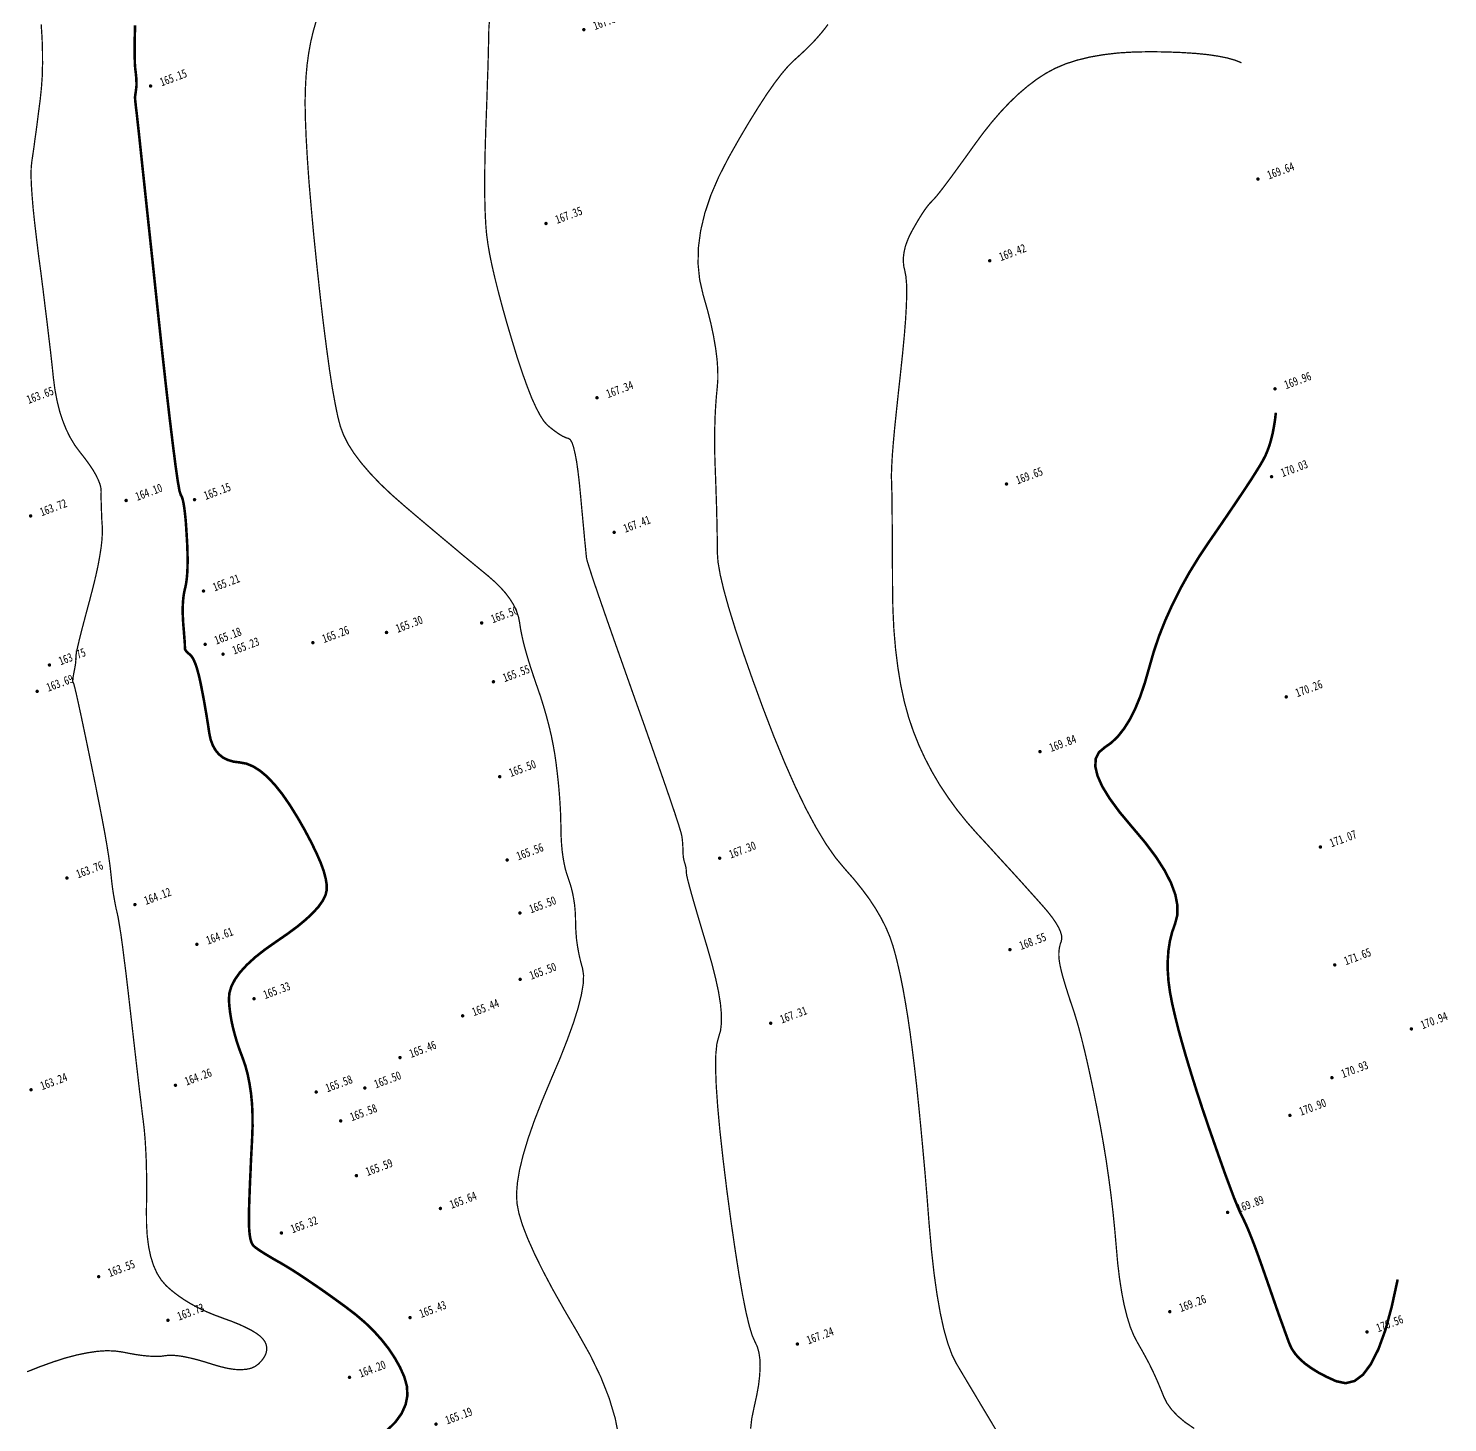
# Model space of a CAD drawing. Header units: millimetres. Extents: x -1471591 to 944464, y -468930 to 547002.
# Drawn here: x 607174 to 773413, y 20590 to 183835 of the extents above; entities that cross this region are included whole.
import ezdxf
from ezdxf.enums import TextEntityAlignment as Align

# ---------------------------------------------------------------- set-up
doc = ezdxf.new("R2010")
doc.units = ezdxf.units.MM
doc.header["$LTSCALE"] = 10
doc.layers.add('DGX', color=252, linetype='Continuous')
doc.layers.add('GCD', color=252, linetype='Continuous')
doc.styles.add('宋体', font='', dxfattribs={"height": 1.25, "bigfont": 'hztxt.shx'})
doc.styles.get('宋体').set_extended_font_data('SimSun')

# ---------------------------------------------------------------- blocks, each defined once
blk = doc.blocks.new('GC200')
at = {"layer": 'GCD', "const_width": 0.2, "flags": 128}
blk.add_lwpolyline([(-0.1, 0, 1), (0.1, 0, 1)], format="xyb", close=True, dxfattribs=at)
blk = doc.blocks.new('地形')
at = {"layer": 'DGX', "color": 252, "linetype": 'Continuous', "flags": 128}
for points, const_width in [([(212.08, 81.62), (211.62, 80.08), (211.12, 78.61), (210.6, 77.2), (210.06, 75.86), (209.48, 74.59), (208.87, 73.37), (208.27, 72.24), (207.72, 71.19), (207.21, 70.23), (206.74, 69.37), (206.33, 68.59), (205.95, 67.9), (205.62, 67.3), (205.34, 66.79), (205.07, 66.22), (204.76, 65.44), (204.43, 64.46), (204.07, 63.26), (203.67, 61.85), (203.25, 60.23), (202.8, 58.4), (202.31, 56.37), (201.83, 54.27), (201.36, 52.28), (200.9, 50.38), (200.47, 48.58), (200.05, 46.87), (199.66, 45.26), (199.28, 43.75), (198.91, 42.33), (198.6, 40.99), (198.38, 39.71), (198.23, 38.47), (198.18, 37.29), (198.2, 36.16), (198.31, 35.09), (198.5, 34.07), (198.78, 33.1), (199.07, 32.19), (199.3, 31.36), (199.48, 30.6), (199.59, 29.92), (199.65, 29.3), (199.66, 28.77), (199.6, 28.3), (199.49, 27.91), (199.34, 27.54), (199.19, 27.13), (199.04, 26.7), (198.88, 26.23), (198.71, 25.72), (198.53, 25.19), (198.35, 24.62), (198.17, 24.01), (197.93, 23.35), (197.61, 22.61), (197.19, 21.78), (196.68, 20.88), (196.09, 19.89), (195.4, 18.82), (194.61, 17.66), (193.74, 16.42), (192.88, 15.22), (192.13, 14.16), (191.48, 13.24), (190.95, 12.46), (190.53, 11.83), (190.22, 11.35), (190.02, 11), (189.93, 10.81), (189.88, 10.67), (189.82, 10.52), (189.75, 10.36), (189.66, 10.17), (189.55, 9.97), (189.43, 9.76), (189.29, 9.53), (189.14, 9.28), (188.99, 9.04), (188.86, 8.82), (188.76, 8.63), (188.68, 8.47), (188.62, 8.33), (188.58, 8.22), (188.57, 8.14), (188.59, 8.08), (188.59, 7.89), (188.54, 7.4), (188.44, 6.62), (188.29, 5.55), (188.09, 4.18), (187.84, 2.52), (187.54, 0.56), (187.19, -1.69), (186.83, -3.99), (186.49, -6.07), (186.18, -7.94), (185.89, -9.6), (185.62, -11.04), (185.37, -12.28), (185.15, -13.3), (184.95, -14.11), (184.77, -14.81), (184.6, -15.47), (184.45, -16.11), (184.32, -16.73), (184.21, -17.31), (184.11, -17.87), (184.02, -18.41), (183.96, -18.92), (183.87, -19.52), (183.71, -20.34), (183.5, -21.39), (183.22, -22.65), (182.87, -24.13), (182.47, -25.83), (182, -27.75), (181.47, -29.88), (180.93, -32.05), (180.43, -34.06), (179.97, -35.91), (179.55, -37.61), (179.17, -39.14), (178.84, -40.52), (178.54, -41.74), (178.29, -42.8), (178.04, -43.82), (177.74, -44.9), (177.39, -46.04), (177, -47.26), (176.56, -48.53), (176.07, -49.88), (175.54, -51.28), (174.97, -52.76), (174.43, -54.22), (174.01, -55.58), (173.71, -56.86), (173.53, -58.04), (173.48, -59.13), (173.54, -60.12), (173.73, -61.03), (174.03, -61.84), (174.43, -62.6), (174.89, -63.35), (175.41, -64.1), (175.99, -64.84), (176.64, -65.58), (177.34, -66.31), (178.11, -67.03), (178.94, -67.75), (179.75, -68.44), (180.46, -69.09), (181.06, -69.7), (181.57, -70.26), (181.97, -70.77), (182.27, -71.24), (182.47, -71.66), (182.57, -72.04), (182.59, -72.39), (182.54, -72.71), (182.43, -73.02), (182.26, -73.3), (182.03, -73.56), (181.73, -73.8), (181.38, -74.02), (180.96, -74.22), (180.48, -74.36), (179.96, -74.39), (179.4, -74.31), (178.78, -74.13), (178.12, -73.85), (177.42, -73.46), (176.67, -72.96), (175.87, -72.36), (175.08, -71.74), (174.34, -71.2), (173.65, -70.73), (173.02, -70.33), (172.44, -70.01), (171.92, -69.76), (171.45, -69.58), (171.03, -69.48), (170.62, -69.39), (170.16, -69.24), (169.67, -69.05), (169.13, -68.81), (168.55, -68.52), (167.92, -68.18), (167.26, -67.79), (166.55, -67.35), (165.76, -66.92), (164.85, -66.54), (163.82, -66.23), (162.66, -65.98), (161.39, -65.78), (160, -65.64), (158.49, -65.57), (156.86, -65.55), (155.24, -65.58)], 0.15), ([(222.33, 77.63), (221.76, 76.21), (221.31, 75.02), (220.96, 74.07), (220.71, 73.35), (220.57, 72.85), (220.49, 72.49), (220.4, 72.16), (220.32, 71.85), (220.23, 71.58), (220.15, 71.33), (220.07, 71.1), (219.99, 70.91), (219.9, 70.74), (219.83, 70.59), (219.75, 70.46), (219.69, 70.33), (219.63, 70.22), (219.57, 70.12), (219.53, 70.03), (219.48, 69.95), (219.45, 69.89), (219.41, 69.81), (219.37, 69.71), (219.33, 69.59), (219.28, 69.43), (219.23, 69.25), (219.18, 69.04), (219.12, 68.8), (219.05, 68.54), (218.91, 67.94), (218.6, 66.72), (218.13, 64.87), (217.49, 62.4), (216.69, 59.29), (215.73, 55.56), (214.61, 51.19), (213.32, 46.2), (212.04, 41.21), (210.94, 36.87), (210.02, 33.17), (209.28, 30.11), (208.71, 27.69), (208.32, 25.91), (208.11, 24.77), (208.08, 24.28), (208.12, 24.05), (208.11, 23.71), (208.05, 23.27), (207.94, 22.71), (207.78, 22.05), (207.58, 21.28), (207.32, 20.4), (207.02, 19.42), (206.71, 18.42), (206.4, 17.51), (206.1, 16.69), (205.81, 15.95), (205.53, 15.31), (205.26, 14.75), (205, 14.28), (204.75, 13.89), (204.51, 13.53), (204.28, 13.14), (204.06, 12.71), (203.84, 12.23), (203.63, 11.73), (203.43, 11.18), (203.24, 10.6), (203.05, 9.98), (202.88, 9.37), (202.73, 8.85), (202.6, 8.4), (202.49, 8.02), (202.4, 7.72), (202.32, 7.49), (202.27, 7.34), (202.23, 7.26), (202.22, 7.21), (202.22, 7.15), (202.23, 7.06), (202.26, 6.95), (202.31, 6.83), (202.37, 6.69), (202.45, 6.53), (202.55, 6.35), (202.64, 6.13), (202.71, 5.85), (202.74, 5.51), (202.76, 5.11), (202.74, 4.65), (202.7, 4.13), (202.64, 3.55), (202.55, 2.91), (202.44, 2.23), (202.32, 1.53), (202.2, 0.81), (202.06, 0.08), (201.92, -0.67), (201.77, -1.43), (201.61, -2.21), (201.44, -3.01), (201.32, -3.79), (201.32, -4.5), (201.42, -5.16), (201.63, -5.75), (201.95, -6.28), (202.39, -6.74), (202.93, -7.15), (203.58, -7.49), (204.27, -7.9), (204.9, -8.49), (205.48, -9.26), (206.02, -10.22), (206.5, -11.37), (206.94, -12.7), (207.32, -14.21), (207.66, -15.91), (207.94, -17.62), (208.14, -19.17), (208.27, -20.56), (208.34, -21.79), (208.33, -22.86), (208.24, -23.76), (208.09, -24.51), (207.86, -25.09), (207.52, -25.59), (206.99, -26.07), (206.3, -26.54), (205.43, -26.99), (204.38, -27.43), (203.17, -27.85), (201.77, -28.25), (200.21, -28.64), (198.64, -29.05), (197.26, -29.49), (196.05, -29.98), (195.01, -30.51), (194.16, -31.08), (193.48, -31.69), (192.98, -32.35), (192.66, -33.04), (192.44, -33.78), (192.25, -34.55), (192.09, -35.36), (191.96, -36.2), (191.87, -37.08), (191.8, -37.99), (191.77, -38.94), (191.77, -39.92), (191.75, -40.94), (191.65, -42.01), (191.47, -43.11), (191.23, -44.26), (190.91, -45.45), (190.51, -46.68), (190.04, -47.95), (189.49, -49.27), (188.93, -50.56), (188.4, -51.78), (187.92, -52.92), (187.46, -53.99), (187.05, -54.97), (186.67, -55.88), (186.33, -56.71), (186.03, -57.46), (185.77, -58.14), (185.56, -58.75), (185.39, -59.3), (185.27, -59.78), (185.19, -60.2), (185.17, -60.55), (185.19, -60.83), (185.25, -61.05), (185.36, -61.26), (185.52, -61.51), (185.73, -61.81), (185.98, -62.15), (186.28, -62.54), (186.62, -62.97), (187.01, -63.45), (187.45, -63.97), (187.93, -64.56), (188.47, -65.25), (189.06, -66.04), (189.7, -66.93), (190.4, -67.91), (191.15, -68.99), (191.95, -70.18), (192.8, -71.46), (193.63, -72.78), (194.35, -74.08), (194.96, -75.37), (195.46, -76.65), (195.86, -77.91), (196.15, -79.16), (196.34, -80.39), (196.42, -81.61), (196.32, -82.76), (195.99, -83.8), (195.42, -84.72), (194.62, -85.53), (193.58, -86.22), (192.3, -86.8)], 0.3), ([(242.35, 70.63), (241.62, 69.65), (240.92, 68.6), (240.25, 67.48), (239.61, 66.29), (239, 65.03), (238.42, 63.7), (237.82, 62.2), (237.19, 60.41), (236.51, 58.34), (235.78, 55.99), (235, 53.36), (234.19, 50.45), (233.32, 47.26), (232.41, 43.78), (231.53, 40.33), (230.76, 37.2), (230.1, 34.39), (229.54, 31.91), (229.09, 29.75), (228.76, 27.91), (228.52, 26.4), (228.4, 25.22), (228.4, 24.14), (228.53, 22.97), (228.8, 21.7), (229.21, 20.33), (229.75, 18.86), (230.42, 17.29), (231.23, 15.63), (232.18, 13.86), (233.16, 12.1), (234.09, 10.45), (234.96, 8.91), (235.77, 7.48), (236.52, 6.15), (237.22, 4.94), (237.86, 3.83), (238.44, 2.83), (238.94, 1.9), (239.36, 1.01), (239.69, 0.15), (239.93, -0.67), (240.09, -1.46), (240.15, -2.21), (240.13, -2.94), (240.02, -3.62), (239.87, -4.33), (239.74, -5.11), (239.62, -5.97), (239.53, -6.89), (239.45, -7.9), (239.39, -8.98), (239.34, -10.13), (239.31, -11.35), (239.28, -12.6), (239.21, -13.82), (239.12, -15.02), (239, -16.18), (238.86, -17.32), (238.68, -18.42), (238.48, -19.5), (238.25, -20.55), (238, -21.58), (237.75, -22.58), (237.49, -23.55), (237.22, -24.5), (236.94, -25.42), (236.66, -26.31), (236.36, -27.18), (236.07, -28.02), (235.78, -28.84), (235.54, -29.62), (235.33, -30.38), (235.16, -31.11), (235.03, -31.81), (234.93, -32.47), (234.88, -33.11), (234.86, -33.73), (234.84, -34.33), (234.8, -34.93), (234.72, -35.55), (234.61, -36.17), (234.48, -36.8), (234.31, -37.44), (234.11, -38.09), (233.88, -38.74), (233.65, -39.4), (233.45, -40.06), (233.26, -40.73), (233.11, -41.41), (232.98, -42.09), (232.87, -42.78), (232.79, -43.47), (232.73, -44.16), (232.56, -44.95), (232.16, -45.89), (231.51, -47.01), (230.63, -48.29), (229.51, -49.73), (228.14, -51.34), (226.54, -53.12), (224.69, -55.06), (222.84, -57.03), (221.2, -58.86), (219.77, -60.58), (218.57, -62.16), (217.57, -63.63), (216.8, -64.96), (216.23, -66.18), (215.89, -67.26), (215.7, -68.42), (215.61, -69.83), (215.63, -71.51), (215.75, -73.45), (215.97, -75.66), (216.29, -78.12), (216.72, -80.85), (217.24, -83.84), (217.71, -86.87), (217.97, -89.71), (218.02, -92.37), (217.85, -94.85), (217.47, -97.14)], 0.15), ([(261.41, 63.61), (261.03, 62.8), (260.68, 61.91), (260.27, 60.89), (259.8, 59.72), (259.27, 58.41), (258.67, 56.97), (258.02, 55.38), (257.3, 53.65), (256.52, 51.78), (255.75, 49.9), (255.05, 48.15), (254.42, 46.52), (253.86, 45.02), (253.37, 43.65), (252.95, 42.4), (252.6, 41.27), (252.32, 40.27), (252.09, 39.25), (251.86, 38.07), (251.65, 36.73), (251.45, 35.23), (251.26, 33.56), (251.08, 31.74), (250.91, 29.75), (250.76, 27.6), (250.63, 25.48), (250.56, 23.58), (250.54, 21.9), (250.56, 20.45), (250.65, 19.21), (250.78, 18.19), (250.96, 17.4), (251.19, 16.82), (251.45, 16.38), (251.69, 15.99), (251.93, 15.63), (252.15, 15.33), (252.36, 15.06), (252.57, 14.85), (252.76, 14.67), (252.94, 14.55), (253.08, 14.35), (253.15, 13.96), (253.13, 13.39), (253.04, 12.64), (252.88, 11.7), (252.63, 10.57), (252.31, 9.26), (251.91, 7.76), (251.5, 6.26), (251.14, 4.93), (250.83, 3.78), (250.56, 2.8), (250.35, 1.99), (250.18, 1.36), (250.06, 0.91), (249.99, 0.62), (249.95, 0.19), (249.9, -0.74), (249.84, -2.15), (249.79, -4.04), (249.73, -6.42), (249.67, -9.28), (249.61, -12.63), (249.54, -16.46), (249.48, -20.3), (249.41, -23.65), (249.35, -26.53), (249.29, -28.93), (249.23, -30.85), (249.17, -32.28), (249.11, -33.24), (249.05, -33.72), (249, -33.96), (248.94, -34.19), (248.88, -34.42), (248.81, -34.64), (248.75, -34.85), (248.68, -35.06), (248.62, -35.26), (248.55, -35.45), (248.48, -35.64), (248.43, -35.82), (248.38, -36), (248.34, -36.16), (248.31, -36.33), (248.29, -36.48), (248.27, -36.63), (248.27, -36.77), (248.26, -36.91), (248.25, -37.05), (248.24, -37.19), (248.21, -37.34), (248.18, -37.48), (248.14, -37.63), (248.1, -37.78), (248.04, -37.93), (247.98, -38.2), (247.91, -38.72), (247.83, -39.48), (247.74, -40.48), (247.64, -41.73), (247.53, -43.21), (247.41, -44.94), (247.28, -46.92), (247.12, -48.91), (246.92, -50.7), (246.69, -52.29), (246.41, -53.68), (246.09, -54.86), (245.72, -55.85), (245.32, -56.63), (244.88, -57.21), (244.39, -57.9), (243.84, -59.01), (243.24, -60.53), (242.59, -62.48), (241.89, -64.84), (241.13, -67.62), (240.32, -70.83), (239.45, -74.44), (238.62, -78.07), (237.92, -81.3), (237.34, -84.12), (236.89, -86.53), (236.56, -88.55), (236.36, -90.16), (236.28, -91.37), (236.33, -92.17), (236.38, -92.81), (236.32, -93.52), (236.15, -94.3), (235.86, -95.15), (235.45, -96.08), (234.94, -97.08), (234.3, -98.15), (233.56, -99.29), (232.84, -100.43), (232.29, -101.51)], 0.15), ([(298.39, 49.3), (297.89, 48.98), (297.35, 48.66), (296.77, 48.34), (296.15, 48.02), (295.48, 47.71), (294.77, 47.39), (294.02, 47.08), (293.23, 46.77), (292.35, 46.38), (291.32, 45.81), (290.14, 45.07), (288.81, 44.16), (287.34, 43.07), (285.72, 41.82), (283.95, 40.39), (282.04, 38.79), (280.17, 37.09), (278.53, 35.38), (277.13, 33.65), (275.96, 31.91), (275.02, 30.15), (274.31, 28.37), (273.84, 26.58), (273.6, 24.77), (273.46, 23.01), (273.28, 21.36), (273.05, 19.83), (272.78, 18.42), (272.48, 17.13), (272.13, 15.95), (271.74, 14.88), (271.3, 13.94), (270.85, 13.02), (270.4, 12.04), (269.95, 11.01), (269.5, 9.91), (269.05, 8.76), (268.6, 7.55), (268.15, 6.28), (267.71, 4.96), (267.27, 3.63), (266.84, 2.36), (266.43, 1.14), (266.03, -0.02), (265.65, -1.12), (265.28, -2.16), (264.92, -3.15), (264.58, -4.08), (264.26, -5.17), (263.99, -6.62), (263.76, -8.42), (263.57, -10.59), (263.42, -13.13), (263.31, -16.02), (263.24, -19.28), (263.21, -22.89), (263.24, -26.55), (263.35, -29.91), (263.53, -32.99), (263.79, -35.77), (264.13, -38.27), (264.54, -40.48), (265.03, -42.4), (265.6, -44.02), (266.16, -45.48), (266.63, -46.9), (267.03, -48.27), (267.33, -49.59), (267.55, -50.86), (267.69, -52.09), (267.74, -53.27), (267.71, -54.41), (267.61, -55.57), (267.46, -56.83), (267.27, -58.19), (267.03, -59.65), (266.74, -61.21), (266.41, -62.87), (266.03, -64.63), (265.6, -66.49), (265.13, -68.47), (264.6, -70.6), (264.01, -72.87), (263.37, -75.28), (262.68, -77.83), (261.94, -80.53), (261.14, -83.37), (260.28, -86.35), (259.47, -89.29), (258.79, -91.97), (258.25, -94.41), (257.84, -96.6), (257.56, -98.54), (257.42, -100.24), (257.41, -101.69), (257.54, -102.89), (257.75, -104.04), (257.98, -105.32), (258.24, -106.73), (258.52, -108.28), (258.83, -109.96), (259.16, -111.77)], 0.15), ([(342.18, 28.12), (341.59, 28.66), (340.83, 29.22), (339.9, 29.8), (338.79, 30.41), (337.51, 31.04), (336.06, 31.69), (334.44, 32.37), (332.65, 33.07), (330.81, 33.72), (329.05, 34.26), (327.38, 34.67), (325.79, 34.97), (324.28, 35.15), (322.86, 35.22), (321.52, 35.16), (320.26, 34.99), (319.02, 34.71), (317.75, 34.33), (316.45, 33.86), (315.12, 33.29), (313.75, 32.62), (312.34, 31.85), (310.91, 30.99), (309.44, 30.03), (308.03, 29.08), (306.77, 28.25), (305.68, 27.53), (304.73, 26.92), (303.95, 26.43), (303.32, 26.05), (302.84, 25.79), (302.52, 25.64), (302.26, 25.52), (301.96, 25.35), (301.61, 25.13), (301.21, 24.86), (300.78, 24.54), (300.3, 24.17), (299.77, 23.74), (299.21, 23.27), (298.65, 22.77), (298.17, 22.26), (297.75, 21.75), (297.41, 21.23), (297.13, 20.71), (296.92, 20.18), (296.78, 19.65), (296.71, 19.12), (296.6, 18.47), (296.36, 17.61), (295.98, 16.54), (295.46, 15.26), (294.8, 13.76), (294, 12.05), (293.06, 10.12), (291.99, 7.98), (290.91, 5.84), (289.95, 3.92), (289.1, 2.21), (288.38, 0.71), (287.78, -0.57), (287.31, -1.64), (286.95, -2.5), (286.71, -3.14), (286.49, -3.79), (286.18, -4.69), (285.77, -5.82), (285.28, -7.19), (284.69, -8.79), (284.01, -10.64), (283.25, -12.72), (282.39, -15.04), (281.54, -17.43), (280.8, -19.74), (280.18, -21.96), (279.67, -24.09), (279.27, -26.13), (278.98, -28.08), (278.81, -29.95), (278.75, -31.73), (278.79, -33.46), (278.92, -35.2), (279.14, -36.93), (279.44, -38.66), (279.84, -40.39), (280.32, -42.12), (280.89, -43.85), (281.55, -45.58), (282.24, -47.26), (282.87, -48.84), (283.47, -50.32), (284.02, -51.69), (284.53, -52.97), (284.99, -54.15), (285.41, -55.22), (285.79, -56.2), (286.11, -57.08), (286.36, -57.88), (286.53, -58.59), (286.64, -59.21), (286.67, -59.75), (286.63, -60.2), (286.52, -60.57), (286.34, -60.85), (286.13, -61.1), (285.94, -61.38), (285.77, -61.68), (285.62, -62), (285.49, -62.35), (285.38, -62.73), (285.29, -63.13), (285.22, -63.56), (285.16, -64.02), (285.1, -64.54), (285.05, -65.12), (285.01, -65.74), (284.97, -66.43), (284.93, -67.16), (284.9, -67.95), (284.88, -68.8), (284.83, -69.74), (284.75, -70.84), (284.63, -72.08), (284.47, -73.48), (284.27, -75.03), (284.03, -76.72), (283.75, -78.57), (283.43, -80.57), (283.08, -82.63), (282.7, -84.68), (282.3, -86.71), (281.86, -88.72), (281.4, -90.72), (280.91, -92.7), (280.39, -94.67), (279.85, -96.62), (279.33, -98.49), (278.91, -100.24), (278.58, -101.85), (278.33, -103.34), (278.18, -104.69), (278.11, -105.92), (278.14, -107.01), (278.26, -107.97), (278.41, -108.87), (278.54, -109.75), (278.66, -110.63), (278.75, -111.5), (278.82, -112.37), (278.87, -113.22), (278.9, -114.07), (278.92, -114.91), (279, -115.77), (279.25, -116.69), (279.65, -117.65), (280.22, -118.66), (280.96, -119.71)], 0.15), ([(331.59, -11.67), (331.2, -12.43), (330.8, -13.13), (330.4, -13.79), (329.99, -14.39), (329.58, -14.95), (329.15, -15.45), (328.72, -15.91), (328.28, -16.31), (327.75, -16.75), (327.04, -17.3), (326.16, -17.97), (325.09, -18.75), (323.85, -19.64), (322.43, -20.65), (320.83, -21.78), (319.05, -23.02), (317.23, -24.33), (315.51, -25.67), (313.89, -27.05), (312.36, -28.47), (310.93, -29.91), (309.59, -31.39), (308.36, -32.9), (307.22, -34.45), (306.13, -35.92), (305.07, -37.22), (304.02, -38.35), (303, -39.3), (301.99, -40.07), (301, -40.67), (300.02, -41.1), (299.07, -41.35), (298.24, -41.65), (297.64, -42.21), (297.27, -43.05), (297.13, -44.15), (297.21, -45.52), (297.53, -47.16), (298.07, -49.07), (298.84, -51.25), (299.63, -53.46), (300.22, -55.48), (300.61, -57.31), (300.8, -58.95), (300.79, -60.39), (300.58, -61.64), (300.18, -62.7), (299.57, -63.57), (298.9, -64.37), (298.29, -65.26), (297.74, -66.24), (297.26, -67.29), (296.84, -68.42), (296.48, -69.63), (296.19, -70.93), (295.96, -72.3), (295.77, -73.77), (295.59, -75.35), (295.44, -77.05), (295.3, -78.86), (295.18, -80.78), (295.07, -82.82), (294.98, -84.97), (294.91, -87.23), (294.86, -89.44), (294.82, -91.41), (294.79, -93.16), (294.79, -94.68), (294.79, -95.97), (294.82, -97.03), (294.86, -97.87), (294.92, -98.47), (294.97, -99.02), (295.02, -99.68), (295.05, -100.46), (295.07, -101.36), (295.08, -102.37), (295.07, -103.5), (295.05, -104.74), (295.02, -106.09), (294.99, -107.46), (294.96, -108.73), (294.93, -109.91), (294.91, -110.99), (294.9, -111.97), (294.89, -112.86), (294.88, -113.65), (294.88, -114.35), (294.94, -115.01), (295.11, -115.7), (295.39, -116.41), (295.78, -117.15), (296.29, -117.91), (296.9, -118.7), (297.63, -119.51), (298.47, -120.35), (299.43, -120.96), (300.5, -121.08), (301.69, -120.73), (302.99, -119.89), (304.42, -118.57), (305.96, -116.77), (307.61, -114.48), (309.39, -111.72)], 0.3)]:
    blk.add_lwpolyline(points, dxfattribs=dict(at, const_width=const_width))
at = {"layer": 'GCD', "linetype": 'Continuous'}
ref = blk.add_blockref('GC200', (221.55, 70.35, 317.4), dxfattribs=at)
ref.add_attrib('height', '165.15', dxfattribs={"linetype": 'Continuous', "height": 1, "style": '宋体', "width": 0.8}).set_placement((222.75, 70.35, 317.4), align=Align.MIDDLE_LEFT)
ref = blk.add_blockref('GC200', (271.39, 58.74, 319.8), dxfattribs=at)
ref.add_attrib('height', '167.55', dxfattribs={"linetype": 'Continuous', "height": 1, "style": '宋体', "width": 0.8}).set_placement((272.59, 58.74, 319.8), align=Align.MIDDLE_LEFT)
ref = blk.add_blockref('GC200', (193.91, 40.99, 315.9), dxfattribs=at)
ref.add_attrib('height', '163.65', dxfattribs={"linetype": 'Continuous', "height": 1, "style": '宋体', "width": 0.8}).set_placement((195.11, 40.99, 315.9), align=Align.MIDDLE_LEFT)
ref = blk.add_blockref('GC200', (259.29, 39.04, 319.6), dxfattribs=at)
ref.add_attrib('height', '167.35', dxfattribs={"linetype": 'Continuous', "height": 1, "style": '宋体', "width": 0.8}).set_placement((260.49, 39.04, 319.6), align=Align.MIDDLE_LEFT)
ref = blk.add_blockref('GC200', (190.75, 28.13, 315.97), dxfattribs=at)
ref.add_attrib('height', '163.72', dxfattribs={"linetype": 'Continuous', "height": 1, "style": '宋体', "width": 0.8}).set_placement((191.95, 28.13, 315.97), align=Align.MIDDLE_LEFT)
ref = blk.add_blockref('GC200', (201.86, 25.9, 316.35), dxfattribs=at)
ref.add_attrib('height', '164.10', dxfattribs={"linetype": 'Continuous', "height": 1, "style": '宋体', "width": 0.8}).set_placement((203.06, 25.9, 316.35), align=Align.MIDDLE_LEFT)
ref = blk.add_blockref('GC200', (209.4, 23.19, 317.4), dxfattribs=at)
ref.add_attrib('height', '165.15', dxfattribs={"linetype": 'Continuous', "height": 1, "style": '宋体', "width": 0.8}).set_placement((210.6, 23.19, 317.4), align=Align.MIDDLE_LEFT)
ref = blk.add_blockref('GC200', (257.73, 17.84, 319.59), dxfattribs=at)
ref.add_attrib('height', '167.34', dxfattribs={"linetype": 'Continuous', "height": 1, "style": '宋体', "width": 0.8}).set_placement((258.93, 17.84, 319.59), align=Align.MIDDLE_LEFT)
ref = blk.add_blockref('GC200', (306.44, 16.74, 321.67), dxfattribs=at)
ref.add_attrib('height', '169.42', dxfattribs={"linetype": 'Continuous', "height": 1, "style": '宋体', "width": 0.8}).set_placement((307.64, 16.74, 321.67), align=Align.MIDDLE_LEFT)
ref = blk.add_blockref('GC200', (339.21, 14.69, 321.89), dxfattribs=at)
ref.add_attrib('height', '169.64', dxfattribs={"linetype": 'Continuous', "height": 1, "style": '宋体', "width": 0.8}).set_placement((340.41, 14.69, 321.89), align=Align.MIDDLE_LEFT)
ref = blk.add_blockref('GC200', (206.63, 12.79, 317.46), dxfattribs=at)
ref.add_attrib('height', '165.21', dxfattribs={"linetype": 'Continuous', "height": 1, "style": '宋体', "width": 0.8}).set_placement((207.83, 12.79, 317.46), align=Align.MIDDLE_LEFT)
ref = blk.add_blockref('GC200', (186.7, 11.01, 316), dxfattribs=at)
ref.add_attrib('height', '163.75', dxfattribs={"linetype": 'Continuous', "height": 1, "style": '宋体', "width": 0.8}).set_placement((187.9, 11.01, 316), align=Align.MIDDLE_LEFT)
ref = blk.add_blockref('GC200', (184.27, 8.62, 315.94), dxfattribs=at)
ref.add_attrib('height', '163.69', dxfattribs={"linetype": 'Continuous', "height": 1, "style": '宋体', "width": 0.8}).set_placement((185.47, 8.62, 315.94), align=Align.MIDDLE_LEFT)
ref = blk.add_blockref('GC200', (204.63, 6.89, 317.43), dxfattribs=at)
ref.add_attrib('height', '165.18', dxfattribs={"linetype": 'Continuous', "height": 1, "style": '宋体', "width": 0.8}).set_placement((205.83, 6.89, 317.43), align=Align.MIDDLE_LEFT)
ref = blk.add_blockref('GC200', (206.19, 5.07, 317.48), dxfattribs=at)
ref.add_attrib('height', '165.23', dxfattribs={"linetype": 'Continuous', "height": 1, "style": '宋体', "width": 0.8}).set_placement((207.39, 5.07, 317.48), align=Align.MIDDLE_LEFT)
ref = blk.add_blockref('GC200', (216.51, 2.64, 317.51), dxfattribs=at)
ref.add_attrib('height', '165.26', dxfattribs={"linetype": 'Continuous', "height": 1, "style": '宋体', "width": 0.8}).set_placement((217.71, 2.64, 317.51), align=Align.MIDDLE_LEFT)
ref = blk.add_blockref('GC200', (254.09, 2.37, 319.66), dxfattribs=at)
ref.add_attrib('height', '167.41', dxfattribs={"linetype": 'Continuous', "height": 1, "style": '宋体', "width": 0.8}).set_placement((255.29, 2.37, 319.66), align=Align.MIDDLE_LEFT)
ref = blk.add_blockref('GC200', (225.01, 0.74, 317.55), dxfattribs=at)
ref.add_attrib('height', '165.30', dxfattribs={"linetype": 'Continuous', "height": 1, "style": '宋体', "width": 0.8}).set_placement((226.21, 0.74, 317.55), align=Align.MIDDLE_LEFT)
ref = blk.add_blockref('GC200', (235.84, -2.12, 317.75), dxfattribs=at)
ref.add_attrib('height', '165.50', dxfattribs={"linetype": 'Continuous', "height": 1, "style": '宋体', "width": 0.8}).set_placement((237.04, -2.12, 317.75), align=Align.MIDDLE_LEFT)
ref = blk.add_blockref('GC200', (299.12, -8.43, 321.9), dxfattribs=at)
ref.add_attrib('height', '169.65', dxfattribs={"linetype": 'Continuous', "height": 1, "style": '宋体', "width": 0.8}).set_placement((300.32, -8.43, 321.9), align=Align.MIDDLE_LEFT)
ref = blk.add_blockref('GC200', (234.72, -9.06, 317.8), dxfattribs=at)
ref.add_attrib('height', '165.55', dxfattribs={"linetype": 'Continuous', "height": 1, "style": '宋体', "width": 0.8}).set_placement((235.92, -9.06, 317.8), align=Align.MIDDLE_LEFT)
ref = blk.add_blockref('GC200', (332.48, -9.01, 322.21), dxfattribs=at)
ref.add_attrib('height', '169.96', dxfattribs={"linetype": 'Continuous', "height": 1, "style": '宋体', "width": 0.8}).set_placement((333.68, -9.01, 322.21), align=Align.MIDDLE_LEFT)
ref = blk.add_blockref('GC200', (179.87, -13.07, 316), dxfattribs=at)
ref.add_attrib('height', '163.76', dxfattribs={"linetype": 'Continuous', "height": 1, "style": '宋体', "width": 0.8}).set_placement((181.07, -13.07, 316), align=Align.MIDDLE_LEFT)
ref = blk.add_blockref('GC200', (186.24, -18.77, 316.37), dxfattribs=at)
ref.add_attrib('height', '164.12', dxfattribs={"linetype": 'Continuous', "height": 1, "style": '宋体', "width": 0.8}).set_placement((187.44, -18.77, 316.37), align=Align.MIDDLE_LEFT)
ref = blk.add_blockref('GC200', (328.49, -18.51, 322.27), dxfattribs=at)
ref.add_attrib('height', '170.03', dxfattribs={"linetype": 'Continuous', "height": 1, "style": '宋体', "width": 0.8}).set_placement((329.69, -18.51, 322.27), align=Align.MIDDLE_LEFT)
ref = blk.add_blockref('GC200', (231.51, -19.72, 317.75), dxfattribs=at)
ref.add_attrib('height', '165.50', dxfattribs={"linetype": 'Continuous', "height": 1, "style": '宋体', "width": 0.8}).set_placement((232.71, -19.72, 317.75), align=Align.MIDDLE_LEFT)
ref = blk.add_blockref('GC200', (191.41, -25.67, 316.86), dxfattribs=at)
ref.add_attrib('height', '164.61', dxfattribs={"linetype": 'Continuous', "height": 1, "style": '宋体', "width": 0.8}).set_placement((192.61, -25.67, 316.86), align=Align.MIDDLE_LEFT)
ref = blk.add_blockref('GC200', (228.91, -29.17, 317.81), dxfattribs=at)
ref.add_attrib('height', '165.56', dxfattribs={"linetype": 'Continuous', "height": 1, "style": '宋体', "width": 0.8}).set_placement((230.11, -29.17, 317.81), align=Align.MIDDLE_LEFT)
ref = blk.add_blockref('GC200', (167.25, -34.82, 315.49), dxfattribs=at)
ref.add_attrib('height', '163.24', dxfattribs={"linetype": 'Continuous', "height": 1, "style": '宋体', "width": 0.8}).set_placement((168.45, -34.82, 315.49), align=Align.MIDDLE_LEFT)
ref = blk.add_blockref('GC200', (195.45, -33.99, 317.58), dxfattribs=at)
ref.add_attrib('height', '165.33', dxfattribs={"linetype": 'Continuous', "height": 1, "style": '宋体', "width": 0.8}).set_placement((196.65, -33.99, 317.58), align=Align.MIDDLE_LEFT)
ref = blk.add_blockref('GC200', (228.13, -35.5, 317.75), dxfattribs=at)
ref.add_attrib('height', '165.50', dxfattribs={"linetype": 'Continuous', "height": 1, "style": '宋体', "width": 0.8}).set_placement((229.33, -35.5, 317.75), align=Align.MIDDLE_LEFT)
ref = blk.add_blockref('GC200', (252.3, -37.69, 319.55), dxfattribs=at)
ref.add_attrib('height', '167.30', dxfattribs={"linetype": 'Continuous', "height": 1, "style": '宋体', "width": 0.8}).set_placement((253.5, -37.69, 319.55), align=Align.MIDDLE_LEFT)
ref = blk.add_blockref('GC200', (183.28, -40.25, 316.51), dxfattribs=at)
ref.add_attrib('height', '164.26', dxfattribs={"linetype": 'Continuous', "height": 1, "style": '宋体', "width": 0.8}).set_placement((184.48, -40.25, 316.51), align=Align.MIDDLE_LEFT)
ref = blk.add_blockref('GC200', (291.81, -39.15, 322.09), dxfattribs=at)
ref.add_attrib('height', '169.84', dxfattribs={"linetype": 'Continuous', "height": 1, "style": '宋体', "width": 0.8}).set_placement((293.01, -39.15, 322.09), align=Align.MIDDLE_LEFT)
ref = blk.add_blockref('GC200', (225.44, -42.79, 317.75), dxfattribs=at)
ref.add_attrib('height', '165.50', dxfattribs={"linetype": 'Continuous', "height": 1, "style": '宋体', "width": 0.8}).set_placement((226.64, -42.79, 317.75), align=Align.MIDDLE_LEFT)
ref = blk.add_blockref('GC200', (321.07, -43.25, 322.51), dxfattribs=at)
ref.add_attrib('height', '170.26', dxfattribs={"linetype": 'Continuous', "height": 1, "style": '宋体', "width": 0.8}).set_placement((322.27, -43.25, 322.51), align=Align.MIDDLE_LEFT)
ref = blk.add_blockref('GC200', (217.64, -44.43, 317.69), dxfattribs=at)
ref.add_attrib('height', '165.44', dxfattribs={"linetype": 'Continuous', "height": 1, "style": '宋体', "width": 0.8}).set_placement((218.84, -44.43, 317.69), align=Align.MIDDLE_LEFT)
ref = blk.add_blockref('GC200', (198.44, -46.77, 317.82), dxfattribs=at)
ref.add_attrib('height', '165.58', dxfattribs={"linetype": 'Continuous', "height": 1, "style": '宋体', "width": 0.8}).set_placement((199.64, -46.77, 317.82), align=Align.MIDDLE_LEFT)
ref = blk.add_blockref('GC200', (209.05, -46.43, 317.71), dxfattribs=at)
ref.add_attrib('height', '165.46', dxfattribs={"linetype": 'Continuous', "height": 1, "style": '宋体', "width": 0.8}).set_placement((210.25, -46.43, 317.71), align=Align.MIDDLE_LEFT)
ref = blk.add_blockref('GC200', (203.94, -48.33, 317.75), dxfattribs=at)
ref.add_attrib('height', '165.50', dxfattribs={"linetype": 'Continuous', "height": 1, "style": '宋体', "width": 0.8}).set_placement((205.14, -48.33, 317.75), align=Align.MIDDLE_LEFT)
ref = blk.add_blockref('GC200', (199.95, -50.94, 317.83), dxfattribs=at)
ref.add_attrib('height', '165.58', dxfattribs={"linetype": 'Continuous', "height": 1, "style": '宋体', "width": 0.8}).set_placement((201.15, -50.94, 317.83), align=Align.MIDDLE_LEFT)
ref = blk.add_blockref('GC200', (167, -58.09, 315.8), dxfattribs=at)
ref.add_attrib('height', '163.55', dxfattribs={"linetype": 'Continuous', "height": 1, "style": '宋体', "width": 0.8}).set_placement((168.2, -58.09, 315.8), align=Align.MIDDLE_LEFT)
ref = blk.add_blockref('GC200', (199.42, -57.59, 317.84), dxfattribs=at)
ref.add_attrib('height', '165.59', dxfattribs={"linetype": 'Continuous', "height": 1, "style": '宋体', "width": 0.8}).set_placement((200.62, -57.59, 317.84), align=Align.MIDDLE_LEFT)
ref = blk.add_blockref('GC200', (251.13, -57.88, 319.56), dxfattribs=at)
ref.add_attrib('height', '167.31', dxfattribs={"linetype": 'Continuous', "height": 1, "style": '宋体', "width": 0.8}).set_placement((252.33, -57.88, 319.56), align=Align.MIDDLE_LEFT)
ref = blk.add_blockref('GC200', (280.39, -59.63, 320.8), dxfattribs=at)
ref.add_attrib('height', '168.55', dxfattribs={"linetype": 'Continuous', "height": 1, "style": '宋体', "width": 0.8}).set_placement((281.59, -59.63, 320.8), align=Align.MIDDLE_LEFT)
ref = blk.add_blockref('GC200', (188.84, -60.8, 317.57), dxfattribs=at)
ref.add_attrib('height', '165.32', dxfattribs={"linetype": 'Continuous', "height": 1, "style": '宋体', "width": 0.8}).set_placement((190.04, -60.8, 317.57), align=Align.MIDDLE_LEFT)
ref = blk.add_blockref('GC200', (318.66, -61.12, 323.32), dxfattribs=at)
ref.add_attrib('height', '171.07', dxfattribs={"linetype": 'Continuous', "height": 1, "style": '宋体', "width": 0.8}).set_placement((319.86, -61.12, 323.32), align=Align.MIDDLE_LEFT)
ref = blk.add_blockref('GC200', (207.29, -64.64, 317.88), dxfattribs=at)
ref.add_attrib('height', '165.64', dxfattribs={"linetype": 'Continuous', "height": 1, "style": '宋体', "width": 0.8}).set_placement((208.49, -64.64, 317.88), align=Align.MIDDLE_LEFT)
ref = blk.add_blockref('GC200', (172.81, -65.71, 315.98), dxfattribs=at)
ref.add_attrib('height', '163.73', dxfattribs={"linetype": 'Continuous', "height": 1, "style": '宋体', "width": 0.8}).set_placement((174.01, -65.71, 315.98), align=Align.MIDDLE_LEFT)
ref = blk.add_blockref('GC200', (315.4, -74.64, 323.9), dxfattribs=at)
ref.add_attrib('height', '171.65', dxfattribs={"linetype": 'Continuous', "height": 1, "style": '宋体', "width": 0.8}).set_placement((316.6, -74.64, 323.9), align=Align.MIDDLE_LEFT)
ref = blk.add_blockref('GC200', (199.48, -75.36, 317.68), dxfattribs=at)
ref.add_attrib('height', '165.43', dxfattribs={"linetype": 'Continuous', "height": 1, "style": '宋体', "width": 0.8}).set_placement((200.68, -75.36, 317.68), align=Align.MIDDLE_LEFT)
ref = blk.add_blockref('GC200', (190.39, -79.42, 316.45), dxfattribs=at)
ref.add_attrib('height', '164.20', dxfattribs={"linetype": 'Continuous', "height": 1, "style": '宋体', "width": 0.8}).set_placement((191.59, -79.42, 316.45), align=Align.MIDDLE_LEFT)
ref = blk.add_blockref('GC200', (321.18, -84.8, 323.19), dxfattribs=at)
ref.add_attrib('height', '170.94', dxfattribs={"linetype": 'Continuous', "height": 1, "style": '宋体', "width": 0.8}).set_placement((322.38, -84.8, 323.19), align=Align.MIDDLE_LEFT)
ref = blk.add_blockref('GC200', (310.46, -86.89, 323.18), dxfattribs=at)
ref.add_attrib('height', '170.93', dxfattribs={"linetype": 'Continuous', "height": 1, "style": '宋体', "width": 0.8}).set_placement((311.66, -86.89, 323.18), align=Align.MIDDLE_LEFT)
ref = blk.add_blockref('GC200', (197.96, -88.11, 317.44), dxfattribs=at)
ref.add_attrib('height', '165.19', dxfattribs={"linetype": 'Continuous', "height": 1, "style": '宋体', "width": 0.8}).set_placement((199.16, -88.11, 317.44), align=Align.MIDDLE_LEFT)
ref = blk.add_blockref('GC200', (304.3, -89.3, 323.15), dxfattribs=at)
ref.add_attrib('height', '170.90', dxfattribs={"linetype": 'Continuous', "height": 1, "style": '宋体', "width": 0.8}).set_placement((305.5, -89.3, 323.15), align=Align.MIDDLE_LEFT)
ref = blk.add_blockref('GC200', (240.89, -94.16, 319.49), dxfattribs=at)
ref.add_attrib('height', '167.24', dxfattribs={"linetype": 'Continuous', "height": 1, "style": '宋体', "width": 0.8}).set_placement((242.09, -94.16, 319.49), align=Align.MIDDLE_LEFT)
ref = blk.add_blockref('GC200', (293.49, -97.38, 322.14), dxfattribs=at)
ref.add_attrib('height', '169.89', dxfattribs={"linetype": 'Continuous', "height": 1, "style": '宋体', "width": 0.8}).set_placement((294.69, -97.38, 322.14), align=Align.MIDDLE_LEFT)
ref = blk.add_blockref('GC200', (283.07, -105.9, 321.51), dxfattribs=at)
ref.add_attrib('height', '169.26', dxfattribs={"linetype": 'Continuous', "height": 1, "style": '宋体', "width": 0.8}).set_placement((284.27, -105.9, 321.51), align=Align.MIDDLE_LEFT)
ref = blk.add_blockref('GC200', (303.88, -116.21, 322.81), dxfattribs=at)
ref.add_attrib('height', '170.56', dxfattribs={"linetype": 'Continuous', "height": 1, "style": '宋体', "width": 0.8}).set_placement((305.08, -116.21, 322.81), align=Align.MIDDLE_LEFT)

msp = doc.modelspace()

# ---------------------------------------------------------------- block references
at = {"xscale": 1000, "yscale": 1000, "zscale": 1000, "rotation": 20.51376453450802}
msp.add_blockref('地形', (438640.4, 33561.1, -152250), dxfattribs=at)

doc.saveas('drawing.dxf')
